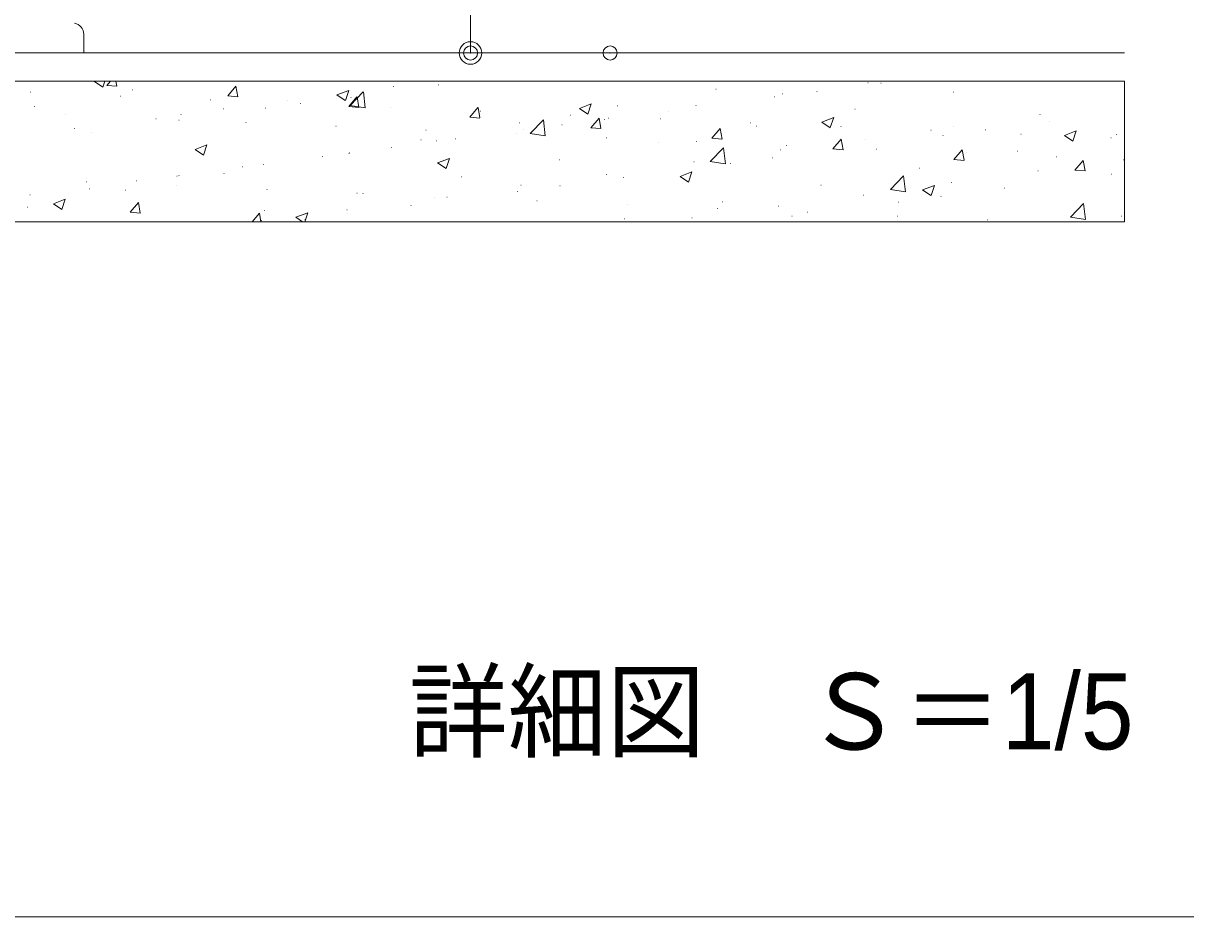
# Model space of a CAD drawing. Units: millimetres, scale not verified. Extents: x -1001 to 999, y -692 to 693.
# Drawn here: x -409.2 to -202.5, y -692.5 to -533.6 of the extents above; entities that cross this region are included whole.
import ezdxf
from ezdxf.enums import TextEntityAlignment as Align

# ---------------------------------------------------------------- set-up
doc = ezdxf.new("R2010")
doc.units = ezdxf.units.MM
doc.header["$LTSCALE"] = 5
doc.header["$PDMODE"] = 32
doc.header["$PDSIZE"] = 2.5
doc.linetypes.add('DASHED1', pattern=[1.8, 1.2, -0.6])
for name, color, linetype, lineweight in [('0-0_zumenwaku', 6, 'Continuous', 9), ('0-2_5', 1, 'Continuous', 9), ('0-3_02壁', 4, 'Continuous', 9), ('0-5_1', 3, 'Continuous', 9), ('0-9_0', 6, 'DASHED1', 9), ('0-A_DEFPOINTS', 7, 'Continuous', 9)]:
    doc.layers.add(name, color=color, linetype=linetype, lineweight=lineweight)
doc.layers.add('0-1_moji', color=2, linetype='Continuous')
doc.styles.add('ＭＳ Ｐゴシック', font='')
doc.styles.get('ＭＳ Ｐゴシック').set_extended_font_data('MS PGothic')

# ---------------------------------------------------------------- blocks, each defined once
blk = doc.blocks.new('_ORIGIN')
at = {"layer": '0-9_0', "color": 1, "linetype": 'Continuous'}
blk.add_line((0, 0), (-5, 0), dxfattribs=at)
blk.add_circle((0, 0), 2.5, dxfattribs=at)

msp = doc.modelspace()

# ---------------------------------------------------------------- linework, layer by layer
at = {"layer": '0-0_zumenwaku'}
msp.add_lwpolyline([(-1000.664, -692.472), (999.336, -692.472), (999.336, 692.528), (-1000.664, 692.528)], close=True, dxfattribs=at)
at = {"layer": '0-2_5'}
for p, q in [((-636.632, -538.862), (-213.39, -538.862)), ((-636.632, -543.862), (-213.39, -543.862)), ((-636.632, -568.862), (-213.39, -568.862))]:
    msp.add_line(p, q, dxfattribs=at)
at = {"layer": '0-3_02壁'}
for p, q in [((-397.77, -543.862), (-397.72, -543.862)), ((-397.77, -543.862), (-397.72, -543.862)), ((-396.551, -543.929), (-396.376, -543.862)), ((-396.551, -543.929), (-395.059, -544.936)), ((-395.054, -544.931), (-394.696, -543.862)), ((-394.354, -544.622), (-393.716, -543.862)), ((-394.354, -544.622), (-392.561, -544.779)), ((-392.556, -544.774), (-392.724, -543.862)), ((-389.773, -545.387), (-389.723, -545.387)), ((-385.12, -543.862), (-385.07, -543.862)), ((-372.836, -546.504), (-371.39, -544.781)), ((-371.038, -546.656), (-371.385, -544.776)), ((-359.819, -543.862), (-359.769, -543.862)), ((-359.819, -543.862), (-359.769, -543.862)), ((-353.437, -546.332), (-351.337, -545.525)), ((-351.941, -547.333), (-351.332, -545.521)), ((-347.169, -543.862), (-347.119, -543.862)), ((-343.365, -544.81), (-343.315, -544.81)), ((-335.383, -544.525), (-335.333, -544.525)), ((-309.218, -543.862), (-309.168, -543.862)), ((-309.218, -543.862), (-309.168, -543.862)), ((-296.568, -543.862), (-296.518, -543.862)), ((-286.038, -545.268), (-285.988, -545.268)), ((-271.267, -543.862), (-271.217, -543.862)), ((-271.267, -543.862), (-271.217, -543.862)), ((-259.053, -544.197), (-259.003, -544.197)), ((-258.617, -543.862), (-258.567, -543.862)), ((-256.747, -544.2), (-256.697, -544.2)), ((-254.175, -543.862), (-254.125, -543.862)), ((-245.967, -543.862), (-245.917, -543.862)), ((-220.666, -543.862), (-220.616, -543.862)), ((-220.666, -543.862), (-220.616, -543.862)), ((-407.991, -545.844), (-407.941, -545.844)), ((-391.977, -546.521), (-391.927, -546.521)), ((-375.962, -547.197), (-375.912, -547.197)), ((-372.836, -546.504), (-371.043, -546.661)), ((-362.311, -547.305), (-362.261, -547.305)), ((-353.437, -546.332), (-351.945, -547.338)), ((-351.318, -548.387), (-349.872, -546.663)), ((-351.082, -548.224), (-348.746, -545.789)), ((-350.964, -546.774), (-350.914, -546.774)), ((-349.521, -548.539), (-349.867, -546.659)), ((-348.409, -548.635), (-348.741, -545.786)), ((-275.619, -546.685), (-275.569, -546.685)), ((-274.207, -546.117), (-274.157, -546.117)), ((-268.109, -545.696), (-268.059, -545.696)), ((-243.858, -545.849), (-243.808, -545.849)), ((-407.268, -548.39), (-407.218, -548.39)), ((-381.183, -549.789), (-381.133, -549.789)), ((-373.673, -548.8), (-373.623, -548.8)), ((-366.118, -548.695), (-366.068, -548.695)), ((-359.947, -547.874), (-359.897, -547.874)), ((-351.318, -548.387), (-349.525, -548.544)), ((-351.082, -548.224), (-348.414, -548.638)), ((-343.933, -548.551), (-343.883, -548.551)), ((-329.8, -550.269), (-328.354, -548.546)), ((-328.003, -550.422), (-328.35, -548.541)), ((-327.918, -549.227), (-327.868, -549.227)), ((-310.324, -548.734), (-308.223, -547.928)), ((-310.324, -548.734), (-308.831, -549.741)), ((-308.827, -549.736), (-308.218, -547.923)), ((-303.533, -548.271), (-303.483, -548.271)), ((-294.566, -549.179), (-294.516, -549.179)), ((-289.61, -548.229), (-289.56, -548.229)), ((-261.354, -548.852), (-261.304, -548.852)), ((-213.39, -547.986), (-213.34, -547.986)), ((-213.39, -547.986), (-213.34, -547.986)), ((-213.39, -549.285), (-213.34, -549.285)), ((-401.666, -549.874), (-401.616, -549.874)), ((-385.651, -550.55), (-385.601, -550.55)), ((-381.521, -550.807), (-381.471, -550.807)), ((-369.637, -551.227), (-369.587, -551.227)), ((-329.8, -550.269), (-328.007, -550.426)), ((-321.029, -551.275), (-320.979, -551.275)), ((-319.065, -553.19), (-316.728, -550.754)), ((-316.392, -553.6), (-316.724, -550.751)), ((-313.438, -551.664), (-313.388, -551.664)), ((-311.903, -549.904), (-311.853, -549.904)), ((-308.283, -552.152), (-306.836, -550.428)), ((-306.485, -552.304), (-306.832, -550.424)), ((-305.928, -550.675), (-305.878, -550.675)), ((-305.191, -550.479), (-305.141, -550.479)), ((-295.889, -550.581), (-295.839, -550.581)), ((-279.874, -551.257), (-279.824, -551.257)), ((-278.849, -551.855), (-278.799, -551.855)), ((-267.21, -551.137), (-265.109, -550.331)), ((-267.21, -551.137), (-265.717, -552.143)), ((-265.713, -552.139), (-265.105, -550.326)), ((-228.434, -549.822), (-228.384, -549.822)), ((-226.821, -551.054), (-226.771, -551.054)), ((-400.13, -552.283), (-400.08, -552.283)), ((-397.102, -553.056), (-397.052, -553.056)), ((-353.622, -551.904), (-353.572, -551.904)), ((-337.607, -552.58), (-337.557, -552.58)), ((-321.593, -553.257), (-321.543, -553.257)), ((-320.345, -552.399), (-320.295, -552.399)), ((-319.065, -553.19), (-316.397, -553.604)), ((-308.283, -552.152), (-306.49, -552.309)), ((-305.578, -553.934), (-305.528, -553.934)), ((-286.765, -554.035), (-285.319, -552.311)), ((-284.967, -554.187), (-285.314, -552.306)), ((-263.859, -551.934), (-263.809, -551.934)), ((-247.845, -552.61), (-247.795, -552.61)), ((-245.693, -553.538), (-245.643, -553.538)), ((-243.837, -551.934), (-243.787, -551.934)), ((-238.183, -552.549), (-238.133, -552.549)), ((-231.83, -553.287), (-231.78, -553.287)), ((-224.096, -553.539), (-221.995, -552.733)), ((-224.096, -553.539), (-222.604, -554.546)), ((-222.599, -554.541), (-221.991, -552.729)), ((-214.905, -553.345), (-214.855, -553.345)), ((-378.644, -556.008), (-376.544, -555.201)), ((-378.644, -556.008), (-377.152, -557.014)), ((-377.147, -557.009), (-376.539, -555.196)), ((-343.747, -555.654), (-343.697, -555.654)), ((-338.524, -554.278), (-338.474, -554.278)), ((-335.748, -554.512), (-335.698, -554.512)), ((-332.385, -554.158), (-332.335, -554.158)), ((-296.345, -554.858), (-296.295, -554.858)), ((-289.563, -554.61), (-289.513, -554.61)), ((-287.048, -558.155), (-284.711, -555.72)), ((-286.765, -554.035), (-284.972, -554.191)), ((-284.375, -558.566), (-284.706, -555.717)), ((-273.548, -555.287), (-273.498, -555.287)), ((-265.247, -555.917), (-263.801, -554.194)), ((-265.247, -555.917), (-263.454, -556.074)), ((-263.449, -556.069), (-263.796, -554.189)), ((-259.418, -554.183), (-259.368, -554.183)), ((-257.534, -555.964), (-257.484, -555.964)), ((-215.815, -553.964), (-215.765, -553.964)), ((-213.39, -555.509), (-213.34, -555.509)), ((-213.39, -555.509), (-213.34, -555.509)), ((-356.02, -557.281), (-355.97, -557.281)), ((-351.329, -556.761), (-351.279, -556.761)), ((-351.257, -556.643), (-351.207, -556.643)), ((-335.53, -558.41), (-333.43, -557.604)), ((-334.033, -559.412), (-333.425, -557.599)), ((-313.84, -557.862), (-313.79, -557.862)), ((-276.001, -557.528), (-275.951, -557.528)), ((-274.571, -556.104), (-274.521, -556.104)), ((-264.639, -556.032), (-264.589, -556.032)), ((-243.729, -557.8), (-242.283, -556.076)), ((-243.729, -557.8), (-241.936, -557.957)), ((-241.931, -557.952), (-242.278, -556.071)), ((-241.519, -556.64), (-241.469, -556.64)), ((-232.401, -556.348), (-232.351, -556.348)), ((-225.504, -557.317), (-225.454, -557.317)), ((-222.211, -559.682), (-220.765, -557.959)), ((-220.414, -559.835), (-220.761, -557.954)), ((-213.645, -557.888), (-213.595, -557.888)), ((-213.39, -557.692), (-213.34, -557.692)), ((-370.203, -559.137), (-370.153, -559.137)), ((-366.482, -558.681), (-366.432, -558.681)), ((-335.53, -558.41), (-334.038, -559.417)), ((-292.416, -560.813), (-290.316, -560.006)), ((-290.919, -561.815), (-290.311, -560.002)), ((-289.975, -558.216), (-289.925, -558.216)), ((-287.048, -558.155), (-284.38, -558.569)), ((-283.512, -558.517), (-283.462, -558.517)), ((-249.896, -559.351), (-249.846, -559.351)), ((-228.798, -559.809), (-228.748, -559.809)), ((-222.211, -559.682), (-220.418, -559.839)), ((-397.945, -561.77), (-397.895, -561.77)), ((-389.075, -561.621), (-389.025, -561.621)), ((-381.886, -560.794), (-381.836, -560.794)), ((-381.565, -560.633), (-381.515, -560.633)), ((-373.516, -560.284), (-373.466, -560.284)), ((-331.336, -560.865), (-331.286, -560.865)), ((-305.556, -560.466), (-305.506, -560.466)), ((-302.458, -561.011), (-302.408, -561.011)), ((-292.416, -560.813), (-290.924, -561.819)), ((-255.031, -563.121), (-252.694, -560.686)), ((-252.358, -563.532), (-252.689, -560.683)), ((-244.201, -561.921), (-244.151, -561.921)), ((-215.766, -560.392), (-215.716, -560.392)), ((-408.022, -564.116), (-407.972, -564.116)), ((-397.467, -563.043), (-397.417, -563.043)), ((-391.011, -563.287), (-390.961, -563.287)), ((-381.931, -562.447), (-381.881, -562.447)), ((-365.916, -563.123), (-365.866, -563.123)), ((-349.901, -563.8), (-349.851, -563.8)), ((-348.832, -563.868), (-348.782, -563.868)), ((-321.33, -563.496), (-321.28, -563.496)), ((-320.709, -562.386), (-320.659, -562.386)), ((-313.82, -562.507), (-313.77, -562.507)), ((-267.392, -562.354), (-267.342, -562.354)), ((-259.783, -564.17), (-259.733, -564.17)), ((-255.031, -563.121), (-252.362, -563.535)), ((-249.303, -563.215), (-247.202, -562.409)), ((-249.303, -563.215), (-247.81, -564.222)), ((-247.806, -564.217), (-247.197, -562.404)), ((-234.713, -562.886), (-234.663, -562.886)), ((-408.507, -566.29), (-408.457, -566.29)), ((-403.851, -565.683), (-401.75, -564.877)), ((-403.851, -565.683), (-402.359, -566.69)), ((-402.354, -566.685), (-401.746, -564.872)), ((-390.191, -567.188), (-388.745, -565.464)), ((-388.394, -567.34), (-388.74, -565.459)), ((-340.277, -565.99), (-340.227, -565.99)), ((-336.112, -564.498), (-336.062, -564.498)), ((-333.886, -564.476), (-333.836, -564.476)), ((-317.872, -565.153), (-317.822, -565.153)), ((-301.857, -565.83), (-301.807, -565.83)), ((-284.887, -565.357), (-284.837, -565.357)), ((-274.936, -566.091), (-274.886, -566.091)), ((-253.585, -565.37), (-253.535, -565.37)), ((-246.075, -564.382), (-246.025, -564.382)), ((-223.013, -568.086), (-220.677, -565.651)), ((-220.341, -568.497), (-220.672, -565.648)), ((-213.39, -565.034), (-213.34, -565.034)), ((-390.191, -567.188), (-388.398, -567.344)), ((-368.499, -568.862), (-367.227, -567.347)), ((-366.942, -568.862), (-367.223, -567.342)), ((-366.327, -566.871), (-366.277, -566.871)), ((-360.737, -568.086), (-358.636, -567.28)), ((-360.737, -568.086), (-359.587, -568.862)), ((-359.164, -568.862), (-358.632, -567.275)), ((-351.694, -566.748), (-351.644, -566.748)), ((-351.639, -567.486), (-351.589, -567.486)), ((-302.383, -568.36), (-302.333, -568.36)), ((-290.339, -568.203), (-290.289, -568.203)), ((-285.842, -566.506), (-285.792, -566.506)), ((-272.531, -567.865), (-272.481, -567.865)), ((-269.828, -567.183), (-269.778, -567.183)), ((-253.813, -567.86), (-253.763, -567.86)), ((-223.013, -568.086), (-220.345, -568.5)), ((-214.01, -567.875), (-213.96, -567.875)), ((-213.39, -567.399), (-213.34, -567.399)), ((-405.701, -568.862), (-405.651, -568.862)), ((-405.701, -568.862), (-405.651, -568.862)), ((-384.928, -568.862), (-384.878, -568.862)), ((-384.928, -568.862), (-384.878, -568.862)), ((-366.847, -568.668), (-366.797, -568.668)), ((-364.155, -568.862), (-364.105, -568.862)), ((-359.149, -568.475), (-359.099, -568.475)), ((-343.382, -568.862), (-343.332, -568.862)), ((-322.609, -568.862), (-322.559, -568.862)), ((-237.798, -568.536), (-237.748, -568.536)), ((-222.335, -568.862), (-222.285, -568.862))]:
    msp.add_line(p, q, dxfattribs=at)
msp.add_lwpolyline([(-213.39, -543.862), (-412.089, -543.862), (-412.089, -568.862), (-213.39, -568.862)], close=True, dxfattribs=at)
at = {"layer": '0-5_1'}
msp.add_line((-398.439, -535.545), (-398.439, -538.862), dxfattribs=at)
msp.add_arc((-400.439, -535.545), 2, 0, 80.40593, dxfattribs=at)
at = {"layer": '0-9_0', "color": 1, "linetype": 'Continuous'}
for p, q in [((-329.674, 112.138), (-329.674, -534.862)), ((-312.865, -538.862), (-331.674, -538.862))]:
    msp.add_line(p, q, dxfattribs=at)
at = {"layer": '0-A_DEFPOINTS'}
for p in [(-329.674, -538.862), (-304.865, -538.862)]:
    msp.add_point(p, dxfattribs=at)

# ---------------------------------------------------------------- block references
at = {"layer": '0-9_0', "xscale": 0.8, "yscale": 0.8, "rotation": 270}
msp.add_blockref('_ORIGIN', (-329.674, -538.862), dxfattribs=at)

# ---------------------------------------------------------------- texts
at = {"layer": '0-1_moji', "style": 'ＭＳ Ｐゴシック', "width": 0.95}
msp.add_text('詳細図\u3000Ｓ＝1/5', height=13.56, dxfattribs=at).set_placement((-340.647, -666.784), align=Align.BOTTOM_LEFT)

doc.saveas('drawing.dxf')
